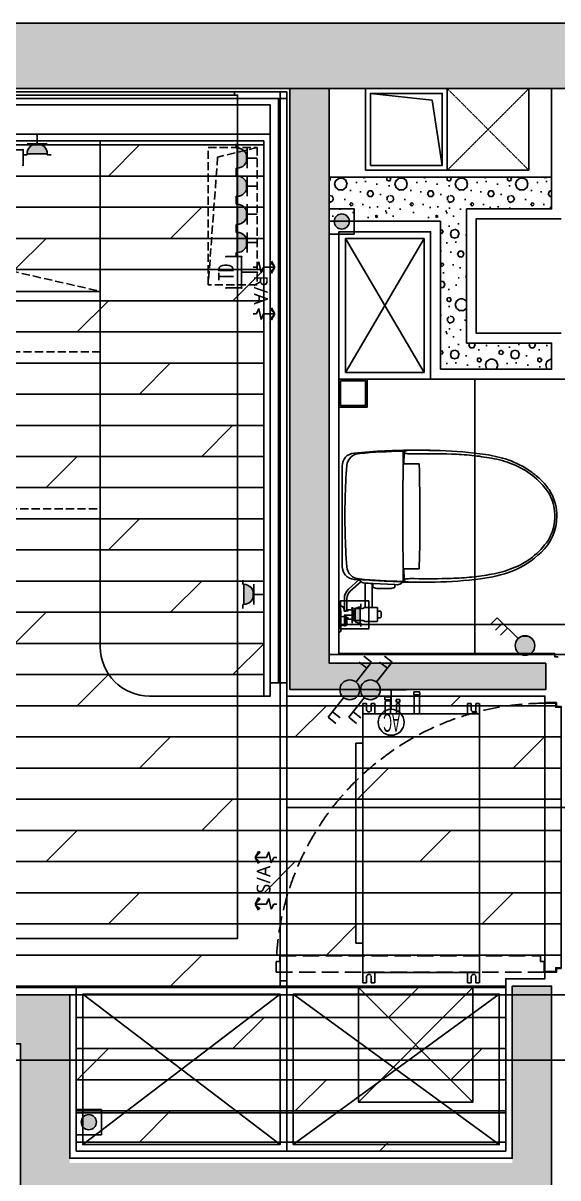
# Model space of a CAD drawing. Header units: millimetres. Extents: x -108767 to 78913, y -380878 to 1470.
# Drawn here: x 33934 to 35570, y -220709 to -217179 of the extents above; entities that cross this region are included whole.
import ezdxf
from ezdxf.enums import TextEntityAlignment as Align

# ---------------------------------------------------------------- set-up
doc = ezdxf.new("R2010")
doc.units = ezdxf.units.MM
doc.header["$LTSCALE"] = 10
for name, pattern in [('__DASH', [0.35, 0.25, -0.1]), ('DASH', [0.35, 0.25, -0.1]), ('DY-300$1$DASH', [0.35, 0.25, -0.1])]:
    doc.linetypes.add(name, pattern=pattern)
for name, color, linetype in [('012到顶家具', 55, 'Continuous'), ('DY-300$0$N-厨房烟道', 6, 'Continuous'), ('DY-300$0$S-厨卫立管', 6, 'Continuous'), ('NW-01-wall(原有墙体)', 255, 'Continuous'), ('NW-01-尺寸标注', 252, 'Continuous'), ('NW-01wall(新墙体)', 140, 'Continuous'), ('NW-01梁', 4, 'Continuous'), ('NW-02-fix(到顶家具)', 54, 'Continuous'), ('NW-02-free(活动家具)', 241, 'Continuous'), ('NW-02-light(平面灯具)', 12, 'Continuous'), ('NW-02-厨卫具', 44, 'Continuous'), ('NW-02不到底不到顶家具', 54, 'Continuous'), ('NW-03-地面铺装', 8, 'Continuous'), ('NW-04-天花造型粗线', 163, 'Continuous'), ('NW-04-天花造型细线', 32, 'Continuous'), ('NW-door(门扇)', 12, 'Continuous'), ('NW-完成面（用于平面）', 43, 'Continuous'), ('NW-开关插座', 117, 'Continuous'), ('NW-开关面板', 147, 'Continuous'), ('NW-强弱电插座', 223, 'Continuous'), ('NW-强电插座', 223, 'Continuous'), ('NW-暖通设备', 161, 'Continuous'), ('NW-暖通风口', 33, 'Continuous'), ('PM-26地漏', 4, 'Continuous'), ('平面图', 7, 'Continuous')]:
    doc.layers.add(name, color=color, linetype=linetype)
doc.styles.add('_TCH_LABEL', font='COMPLEX', dxfattribs={"bigfont": 'GBCBIG'})
doc.styles.add('GA-text-B', font='architxt.shx', dxfattribs={"width": 0.65, "bigfont": 'hztxt.shx'})
doc.styles.get("Standard").update_dxf_attribs({"font": ''})
doc.styles.add('STYLUS', font='stylu.ttf')
doc.styles.add('宋体', font='', dxfattribs={"width": 0.8})
doc.styles.add('黑体', font='', dxfattribs={"width": 0.8, "height": 3})
doc.styles.get('Standard').set_extended_font_data('SimSun')
doc.styles.get('宋体').set_extended_font_data('SimSun')
doc.styles.get('黑体').set_extended_font_data('Microsoft YaHei')
doc.linetypes.add('铝质LED灯条', pattern='A,12.7,-5.08,["AL.LED",宋体,S=2.54,R=0,X=-2.54,Y=-1.27],-10', length=27.78)
pattern_1 = [(0, (54.42, -56.26), (92.2296, 184.45919), [0, -184.45919]), (0, (-53.5, -81.16), (92.2296, 184.45919), [0, -184.45919]), (0, (6.46, -83), (92.2296, 184.45919), [0, -184.45919]), (0, (71.94, -28.6), (92.2296, 184.45919), [0, -184.45919]), (0, (-4.61, -92.23), (92.2296, 184.45919), [0, -184.45919]), (0, (90.39, 87.62), (92.2296, 184.45919), [0, -184.45919]), (0, (34.12, 72.86), (92.2296, 184.45919), [0, -184.45919]), (0, (63.64, 49.8), (92.2296, 184.45919), [0, -184.45919]), (0, (-86.7, 46.11), (92.2296, 184.45919), [0, -184.45919]), (0, (3.69, 37.81), (92.2296, 184.45919), [0, -184.45919]), (0, (-31.36, -9.22), (92.2296, 184.45919), [0, -184.45919]), (0, (-29.51, -78.4), (92.2296, 184.45919), [0, -184.45919]), (0, (39.66, -85.77), (92.2296, 184.45919), [0, -184.45919]), (0, (90.39, -4.61), (92.2296, 184.45919), [0, -184.45919]), (0, (-82.08, -33.2), (92.2296, 184.45919), [0, -184.45919]), (0, (-66.4, -1.84), (92.2296, 184.45919), [0, -184.45919]), (0, (5.53, -14.76), (92.2296, 184.45919), [0, -184.45919]), (0, (-20.29, -41.5), (92.2296, 184.45919), [0, -184.45919]), (0, (-35.05, 19.37), (92.2296, 184.45919), [0, -184.45919]), (0, (-11.99, 88.54), (92.2296, 184.45919), [0, -184.45919]), (0, (-74.7, -71.94), (92.2296, 184.45919), [0, -184.45919]), (0, (26.75, 50.73), (92.2296, 184.45919), [0, -184.45919]), (0, (-59.03, 53.5), (92.2296, 184.45919), [0, -184.45919]), (0, (-73.78, 77.47), (92.2296, 184.45919), [0, -184.45919]), (130.601294, (79.054, 29.865), (-461.14796828, 553.37757044), [8.09824, -3393.16109]), (18.434949, (65.878, 33.378), (461.1479726, 184.4591883), [8.33302, -1158.28932]), (90, (65.88, 25.47), (92.229595, 184.45919), [7.9054, -361.01297]), (161.565051, (73.784, 22.838), (-461.1479766, 184.459176), [8.33302, -1158.28932]), (53.130102, (73.784, 22.838), (92.2295947, 184.459189), [8.78377, -913.51216]), (135, (80.81, -71.15), (-92.229606, 184.459177), [7.45328, -514.2761]), (45, (70.27, -71.15), (92.229594, 184.459189), [7.45328, -514.2761]), (135, (75.54, -76.42), (-92.229606, 184.459177), [7.45328, -514.2761]), (45, (75.54, -76.42), (92.229594, 184.459189), [7.45328, -514.2761]), (116.56505, (-7.9, 52.7), (-1e-05, 368.91837), [9.82055, -196.41107]), (180, (-12.3, 61.49), (-92.2296, 184.45919), [10.54053, -173.91866]), (63.43495, (-27.23, 52.7), (1e-07, 368.91838), [9.82055, -196.41107]), (116.56505, (-22.84, 43.92), (-1e-05, 368.91837), [9.82055, -196.41107]), (0, (-22.84, 43.92), (92.2296, 184.45919), [10.54053, -173.91866]), (63.43495, (-12.3, 43.92), (1e-07, 368.91838), [9.82055, -196.41107]), (107.102728, (61.4864, -9.662), (-276.6887736, 922.29594868), [11.94722, -5005.8852]), (143.972626, (57.973, 1.757), (-1752.362276, 1291.21432354), [11.94722, -2496.96889]), (180, (48.31, 8.78), (-92.2296, 184.45919), [11.4189, -173.04028]), (36.027373, (27.23, 1.757), (1752.3622853, 1291.2143111), [11.94722, -2496.96889]), (71.565051, (23.716, -8.784), (276.6887854, 922.2959447), [11.11069, -1155.51165]), (107.102728, (27.23, -20.203), (-276.6887736, 922.29594868), [11.94722, -5005.8852]), (143.972626, (36.892, -27.23), (-1752.362276, 1291.21432354), [11.94722, -2496.96889]), (0, (36.9, -27.23), (92.2296, 184.45919), [11.4189, -173.04028]), (36.027373, (48.311, -27.23), (1752.3622853, 1291.2143111), [11.94722, -2496.96889]), (71.565051, (57.973, -20.203), (276.6887854, 922.2959447), [11.11069, -1155.51165]), (150.255118, (63.243, 76.419), (-276.6887842, 184.4591867), [7.0817, -1480.07582]), (90, (57.09, 72.905), (92.229595, 184.45919), [7.02702, -361.89135]), (29.744881, (57.095, 72.905), (276.6887837, 184.4591882), [7.0817, -1480.07582]), (116.56505, (20.2, -54.46), (-1e-05, 368.91837), [9.82055, -196.41107]), (168.690067, (15.81, -45.676), (-830.0663521, 184.4591846), [8.95772, -1872.16411]), (41.185925, (0, -50.0675), (2305.73985582, 2029.05106764), [9.33728, -3912.31871]), (90, (0, -58.85), (92.229595, 184.45919), [8.78377, -360.1346]), (138.814074, (7.027, -65), (-2305.7398288, 2029.0510983), [9.33728, -3912.31871]), (16.699244, (7.027, -65), (3043.57661373, 922.29594078), [9.17053, -3842.45037]), (60.945396, (15.811, -62.365), (92.22959487, 184.45918847), [9.04345, -3789.20364]), (109.983106, (-57.0945, 22.838), (-461.14797504, 1291.2143218), [10.28114, -4307.79774]), (155.556045, (-60.608, 32.5), (-1198.98473437, 553.3775561), [10.61347, -4447.04414]), (24.4439547, (-79.932, 32.5), (1198.9847304, 553.37756493), [10.61347, -4447.04414]), (70.0168934, (-83.446, 22.838), (461.1479747, 1291.21432201), [10.28114, -4307.79774]), (109.983106, (-79.932, 13.176), (-461.14797504, 1291.2143218), [10.28114, -4307.79774]), (160.016893, (-70.27, 9.662), (-461.1479749, 184.4591814), [10.28114, -2148.75827]), (19.9831065, (-70.27, 9.662), (461.1479721, 184.4591895), [10.28114, -2148.75827]), (70.0168934, (-60.608, 13.176), (461.1479747, 1291.21432201), [10.28114, -4307.79774]), (122.005383, (11.419, 6.149), (-92.2296072, 184.4591801), [8.2866, -1731.89791]), (18.434949, (-0.878, 10.54), (461.1479726, 184.4591883), [8.33302, -1158.28932]), (90, (-0.88, 2.635), (92.229595, 184.45919), [7.9054, -361.01297]), (161.565051, (7.027, 0), (-461.1479766, 184.459176), [8.33302, -1158.28932]), (54.462322, (7.027, 0), (645.6071612, 922.2959445), [7.55608, -3165.99978]), (116.56505, (-42.16, -38.65), (-1e-05, 368.91837), [9.82055, -196.41107]), (180, (-46.55, -29.86), (-92.2296, 184.45919), [9.66215, -174.79703]), (59.036243, (-61.486, -38.649), (92.2295948, 184.4591881), [10.24355, -2140.9016]), (120.963756, (-56.216, -47.432), (-92.2296071, 184.4591806), [10.24355, -2140.9016]), (0, (-56.22, -47.43), (92.2296, 184.45919), [9.66215, -174.79703]), (63.43495, (-46.55, -47.43), (1e-07, 368.91838), [9.82055, -196.41107])]

# ---------------------------------------------------------------- blocks, each defined once
blk = doc.blocks.new('DY-300$0$liguan')
at = {"layer": 'DY-300$0$S-厨卫立管', "linetype": 'DY-300$1$DASH', "ltscale": 0.5}
for p, q in [((2328904.3, -44601.1), (2328654.3, -44851.1)), ((2328654.3, -44601.1), (2328904.3, -44851.1))]:
    blk.add_line(p, q, dxfattribs=at)
blk.add_lwpolyline([(2328654.3, -44851.1), (2328904.3, -44851.1), (2328904.3, -44601.1), (2328654.3, -44601.1)], close=True, dxfattribs=at)
blk = doc.blocks.new('DY-300$0$weifeng')
at = {"layer": 'DY-300$0$N-厨房烟道'}
for points in [[(2326436.4, -26179.3), (2326186.4, -26179.3), (2326186.4, -26429.3), (2326436.4, -26429.3)], [(2326421.4, -26194.3), (2326201.4, -26194.3), (2326201.4, -26414.3), (2326421.4, -26414.3)]]:
    blk.add_lwpolyline(points, close=True, dxfattribs=at)
blk.add_lwpolyline([(2326421.4, -26414.3), (2326232.3, -26393.5), (2326201.4, -26194.3)], dxfattribs=at)
blk = doc.blocks.new('2.7_D-001')
at = {"layer": 'NW-02-厨卫具', "color": 8}
for points in [[(-35.5, 0, 0.414214), (-35, -0.5), (-29, -0.5, 0.414214), (-28.5, 0)], [(-28.72, -1.6, 0.07715), (-27.98, -1.37, 0.286127), (-27.25, -0.2), (-27.25, 0)], [(-33.25, -0.5), (-33.35, -1.62), (-33.35, -1.87), (-33.3, -2.16, 0.3601), (-33, -2.4), (-31, -2.4, 0.3601), (-30.7, -2.16), (-30.65, -1.87), (-30.65, -1.62), (-30.75, -0.5)], [(-31.06, -2.4), (-31.05, -2.7), (-31.3, -2.7), (-31.43, -2.77), (-31.43, -3.75, -0.414214), (-31.62, -3.95), (-31.75, -3.95, 0.414214), (-31.85, -4.05), (-31.85, -7.26, -0.20721), (-32.01, -7.62, 0.20721), (-32.15, -7.95), (-32.15, -11.5), (-32.15, -11.65, 0.414214), (-32.05, -11.75), (-27.95, -11.75, 0.414214), (-27.85, -11.65), (-27.85, -11.5), (-27.85, -10.34), (-27.85, -7.95, 0.15273), (-27.93, -7.7, 0.052809), (-27.99, -7.62, -0.20721), (-28.15, -7.26), (-28.15, -4.05, 0.414214), (-28.25, -3.95), (-28.37, -3.95, -0.414214), (-28.57, -3.75), (-28.57, -2.77), (-28.7, -2.7), (-28.95, -2.7), (-28.93, -2.2), (-28.97, -2), (-28.97, -1.6), (-28.72, -1.6), (-28.74, -1.6)], [(-19.46, -6.06), (-22.32, -2.88, 0.212455), (-25.15, -1.62), (-28.97, -1.62)], [(-19.94, -6.72), (-22.92, -3.42, 0.212455), (-25.15, -2.42), (-28.94, -2.42)], [(-19.54, -9.29, 0.008174), (-19.36, -6.5)], [(-19.36, -6.5, 0.104725), (-19.45, -5.99)], [(-28.87, -11.75, 0.414214), (-28.97, -11.85), (-28.97, -12.72), (-29.2, -12.85), (-30.8, -12.85), (-31.02, -12.72), (-31.02, -11.85, 0.414214), (-31.12, -11.75)], [(-16.05, -20.43), (-16.05, -19.84, 0.409111), (-16.25, -19.64), (-19.67, -19.58, -0.41502), (-19.92, -19.32)], [(-19.07, -22.99, 0.017155), (-19.09, -21.26, 0.04985), (-19.22, -20.23, 0.096365), (-19.31, -20.01, 0.260874), (-19.4, -19.96)], [(15.97, -19.64, 0.009953), (-15.97, -19.64)], [(19.68, -19.58), (16.25, -19.64, 0.409111), (16.05, -19.84), (16.05, -21.25)], [(16.05, -19.84), (19.4, -19.96, 0.260874), (19.31, -20.01, 0.096365), (19.22, -20.23, 0.04985), (19.09, -21.26, 0.017155), (19.07, -22.99)], [(-19.07, -22.99, 0.014496), (-19, -34.35)], [(-16.05, -21.26), (-16.05, -24.39, 0.422751), (-15.89, -24.55)], [(0, -24.7, 0.00463), (15.89, -24.55)], [(15.89, -24.55, 0.423836), (16.05, -24.39)], [(19, -34.35, 0.014496), (19.07, -22.99)], [(-19, -34.35, 0.016259), (-18.59, -40.64, 0.019991), (-17.71, -46.67)], [(17.71, -46.67, 0.019991), (18.59, -40.64, 0.016259), (19, -34.35)], [(-17.71, -46.67, 0.057324), (-15.91, -53.02)], [(-15.91, -53.02, 0.153815), (-7.37, -63.94, 0.108059), (-1.61, -65.9, 0.028185), (0, -65.99, 0.028185), (1.61, -65.9, 0.108059), (7.37, -63.94, 0.153815), (15.91, -53.02, 0.057324), (17.71, -46.67)]]:
    blk.add_lwpolyline(points, format="xyb", dxfattribs=at)
for points in [[(-33.87, -0.5), (-30.13, -0.5)], [(-30.65, -1.62), (-33.35, -1.62)], [(-33.35, -1.87), (-30.65, -1.87)], [(-27.85, -7.95), (-20.4, -7.95)], [(-27.85, -10.08), (-20.57, -10.08)], [(-16.05, -19.84), (-19.4, -19.96)], [(-16.05, -21.25), (-16.05, -20.44)], [(-15.89, -24.55), (-8.7, -24.66)], [(-3.7, -24.69), (-8.7, -24.66)], [(-3.7, -24.69), (0, -24.7)], [(16.05, -21.26), (16.05, -24.41)]]:
    blk.add_lwpolyline(points, dxfattribs=at)
blk.add_lwpolyline([(-30.59, -2.07, -0.3601), (-30.98, -2.4), (-33.02, -2.4, -0.3601), (-33.41, -2.07), (-33.45, -1.87), (-33.45, -1.62), (-33.25, -0.5), (-30.75, -0.5), (-30.55, -1.62), (-30.55, -1.87)], format="xyb", close=True, dxfattribs=at)
at = {"layer": 'NW-02-厨卫具'}
for points in [[(19.32, -4.58, 0.386981), (15.34, -0.95), (-15.34, -0.95, 0.386981), (-19.32, -4.58), (-19.45, -5.99, -0.131373), (-19.6, -6.39, 0.148778), (-20.33, -7.41, 0.021037), (-20.58, -10.37)], [(-15.5, -2.36, 0.367571), (-19.18, -6.11, 0.015428), (-19.92, -19.32)], [(-5.17, -1.86, 0.012576), (-15.5, -2.36)], [(5.37, -1.86, 0.012303), (-5.17, -1.86)], [(15.52, -2.37, 0.01238), (5.37, -1.86)], [(19.19, -6.31, 0.375041), (15.52, -2.37)], [(20, -20.33, 0.014953), (19.94, -19.38, 0.094612), (19.92, -19.32, 0.015253), (19.19, -6.31)], [(20.2, -23.37, 0.023657), (19.32, -4.58)], [(-20.58, -10.38), (-21.63, -10.38, 0.317837), (-21.82, -10.51, 0.085164), (-22.05, -11.88), (-22.05, -15.57, 0.085164), (-21.82, -16.94, 0.317837), (-21.63, -17.08), (-20.89, -17.08)], [(-19.54, -9.29, 0.009261), (-19.92, -16.58)], [(-20.17, -19.69, 0.116376), (-20.29, -19.29, -0.097632), (-20.81, -18.55, -0.103486), (-20.93, -17.86), (-20.91, -17.07)], [(-20.06, -19.53, 0.010881), (-19.92, -16.58)], [(-20.06, -19.53), (-20.17, -19.69, 0.004597), (-20.2, -23.37, 0.007479), (-20.11, -29.35)], [(-19.4, -19.96), (-19.4, -19.96, 0.232614), (-19.95, -20.25, 0.140453), (-20.06, -20.59, 0.019844), (-20.09, -21.1)], [(-19.92, -19.32, 0.065749), (-19.94, -19.35, 0.017826), (-20, -20.33)], [(20.16, -26.25, 0.006459), (20.15, -23.89), (20.08, -20.84, 0.020455), (20.06, -20.53, 0.125897), (19.94, -20.24, 0.14076), (19.66, -20.02, 0.080621), (19.4, -19.96)], [(19.68, -19.58, 0.414788), (19.92, -19.32)], [(-20.16, -24.1, 0.01417), (-20.16, -23.89)], [(-20.16, -24.1, 0.005942), (-20.16, -26.25)], [(20.11, -29.31, 0.00875), (20.2, -23.37)], [(-20.16, -26.25, 0.006047), (-20.1, -29.4, 0.028876), (-19.1, -43.29)], [(20.05, -30.93, 0.005999), (20.16, -26.25)], [(18.86, -44.81, 0.031792), (20.05, -30.93)], [(-19.1, -43.29, 0.064099), (-16.77, -52.99)], [(-16.77, -52.99, 0.095162), (-11.05, -61.78, 0.210028), (0, -66.63, 0.124897), (7.15, -64.81, 0.076161), (10.84, -62, 0.041108), (13.77, -58.49, 0.068838), (17.25, -51.72, 0.04347), (18.86, -44.81)]]:
    blk.add_lwpolyline(points, format="xyb", dxfattribs=at)
for points in [[(-20.58, -10.38), (-20.89, -17.08)], [(-20.09, -21.1), (-20.16, -23.89)], [(-20.1, -29.4), (-20.11, -29.35)], [(20.11, -29.31), (20.1, -29.38)], [(18.86, -44.81), (18.86, -44.84)]]:
    blk.add_lwpolyline(points, dxfattribs=at)
blk = doc.blocks.new('*U294')
at = {"layer": '012到顶家具'}
blk.add_lwpolyline([(0, -28), (45, -28), (45, 0), (0, 0)], close=True, dxfattribs=at)
at = {"layer": '012到顶家具', "color": 8}
blk.add_lwpolyline([(2, -26), (43, -26), (43, -2), (2, -2)], close=True, dxfattribs=at)
for points in [[(43, -2), (2, -26)], [(2, -2), (43, -26)]]:
    blk.add_lwpolyline(points, dxfattribs=at)
blk = doc.blocks.new('*U296')
at = {"layer": '012到顶家具'}
blk.add_lwpolyline([(0, -50), (67, -50), (67, 0), (0, 0)], close=True, dxfattribs=at)
at = {"layer": '012到顶家具', "color": 8}
blk.add_lwpolyline([(2, -48), (65, -48), (65, -2), (2, -2)], close=True, dxfattribs=at)
for points in [[(65, -2), (2, -48)], [(2, -2), (65, -48)]]:
    blk.add_lwpolyline(points, dxfattribs=at)
blk = doc.blocks.new('*U297')
at = {"layer": '012到顶家具'}
blk.add_lwpolyline([(0, -50), (64.36, -50), (64.36, 0), (0, 0)], close=True, dxfattribs=at)
at = {"layer": '012到顶家具', "color": 8}
blk.add_lwpolyline([(2, -48), (62.36, -48), (62.36, -2), (2, -2)], close=True, dxfattribs=at)
for points in [[(62.36, -2), (2, -48)], [(2, -2), (62.36, -48)]]:
    blk.add_lwpolyline(points, dxfattribs=at)
blk = doc.blocks.new('梁')
at = {"layer": 'NW-01梁', "linetype": 'DASH'}
blk.add_lwpolyline([(32190.2, -228467.2), (32190.2, -228667.2), (42620.2, -228667.2), (42620.2, -228467.2)], close=True, dxfattribs=at)
blk = doc.blocks.new('2.3_C-004')
at = {"layer": 'NW-02-free(活动家具)', "linetype": 'ByBlock'}
for points in [[(-20, 56), (28, 56), (28, 0), (-20, 0)], [(-20, 52.5), (28, 52.5), (28, 46.5), (-20, 46.5)]]:
    blk.add_lwpolyline(points, close=True, dxfattribs=at)
blk = doc.blocks.new('fdsaghfjkd')
at = {"layer": 'NW-暖通风口', "color": 250, "linetype": '__DASH', "ltscale": 0.5}
for p, q in [((-474.8, -12.6), (-474.8, 0)), ((-474.8, 0), (-439.2, 0)), ((-439.2, -396.2), (-439.2, 0)), ((-439.2, 0), (439.2, 0)), ((-340.1, 0), (-340.1, 23.8)), ((-340.1, 23.8), (340.1, 23.8)), ((340.1, 23.8), (340.1, 0)), ((439.2, 0), (439.2, -396.2)), ((439.2, -396.2), (439.2, 0)), ((474.8, 0), (439.2, 0)), ((474.8, -12.6), (474.8, 0)), ((-474.8, -12.6), (-453.4, -12.6)), ((-453.4, -28), (-474.8, -28)), ((-474.8, -28), (-474.8, -40.6)), ((474.8, -12.6), (453.4, -12.6)), ((453.4, -28), (474.8, -28)), ((474.8, -28), (474.8, -40.6)), ((-474.8, -40.6), (-439.2, -40.6)), ((474.8, -40.6), (439.2, -40.6)), ((439.2, -75.5), (483.4, -75.5)), ((483.4, -75.5), (483.4, -84.4)), ((487.3, -94.7), (487.3, -74.1)), ((487.3, -74.1), (496.6, -74.1)), ((496.6, -74.1), (497.1, -74.6)), ((497.1, -74.6), (497.1, -94.1)), ((439.2, -93.3), (483.4, -93.3)), ((439.2, -114.3), (474.5, -114.3)), ((474.5, -114.3), (474.5, -119.2)), ((474.5, -117.3), (478.4, -117.3)), ((478.4, -125.5), (478.4, -112.8)), ((478.4, -112.8), (487.7, -112.8)), ((483.4, -78.5), (487.3, -78.5)), ((483.4, -93.3), (483.4, -84.4)), ((483.4, -90.2), (487.3, -90.2)), ((487.3, -94.7), (496.6, -94.7)), ((487.7, -112.8), (488.2, -113.4)), ((488.2, -113.4), (488.2, -125)), ((496.6, -94.7), (497.1, -94.1)), ((439.2, -124.1), (474.5, -124.1)), ((474.5, -124.1), (474.5, -119.2)), ((474.5, -121.1), (478.4, -121.1)), ((478.4, -125.5), (487.7, -125.5)), ((487.7, -125.5), (488.2, -125)), ((439.2, -174), (500.1, -174)), ((439.2, -191.8), (500.1, -191.8)), ((500.1, -174), (500.1, -182.9)), ((500.1, -177), (504, -177)), ((500.1, -191.8), (500.1, -182.9)), ((500.1, -188.7), (504, -188.7)), ((504, -193.2), (504, -172.6)), ((504, -172.6), (513.3, -172.6)), ((504, -193.2), (513.3, -193.2)), ((513.3, -172.6), (513.8, -173.1)), ((513.3, -193.2), (513.8, -192.6)), ((513.8, -173.1), (513.8, -192.6)), ((-474.8, -368.2), (-474.8, -355.6)), ((-474.8, -355.6), (-439.2, -355.6)), ((-453.4, -368.2), (-474.8, -368.2)), ((-474.8, -383.7), (-474.8, -396.2)), ((-474.8, -383.7), (-453.4, -383.7)), ((474.8, -355.6), (439.2, -355.6)), ((453.4, -368.2), (474.8, -368.2)), ((474.8, -383.7), (453.4, -383.7)), ((474.8, -368.2), (474.8, -355.6)), ((474.8, -383.7), (474.8, -396.2)), ((-474.8, -396.2), (-439.2, -396.2)), ((439.2, -396.2), (-439.2, -396.2)), ((474.8, -396.2), (439.2, -396.2))]:
    blk.add_line(p, q, dxfattribs=at)
for centre, start, end in [((-453.4, -20.3), 270, 90), ((453.4, -20.3), 90, 270), ((-453.4, -375.9), 270, 90), ((453.4, -375.9), 90, 270)]:
    blk.add_arc(centre, 7.74, start, end, dxfattribs=at)
blk = doc.blocks.new('_LINKPT1')
blk.add_line((0, 0), (0, 0))
blk = doc.blocks.new('单相二三极安全插座')
at = {"linetype": 'Continuous'}
for p, q in [((-33.3, 49.9), (-23.8, 49.9)), ((-23.8, 49.9), (-23.8, 47.5)), ((-23.8, 47.5), (23.8, 47.5)), ((23.8, 49.9), (23.8, 47.5)), ((23.8, 49.9), (33.3, 49.9)), ((23.8, 23.8), (-23.8, 23.8)), ((0, 23.8), (0, 0))]:
    blk.add_line(p, q, dxfattribs=at)
blk.add_arc((0, 47.5), 23.8, 180, 0, dxfattribs=at)
for points in [[(20.6, 35.7), (-20.6, 35.7), (23.8, 47.5), (-23.8, 47.5)], [(11.9, 27), (-11.9, 27), (20.6, 35.7), (-20.6, 35.7)], [(0, 23.8), (0, 23.8), (11.9, 27), (-11.9, 27)]]:
    blk.add_solid(points, dxfattribs=at)
at = {"linetype": 'Continuous', "xscale": 0.0950808586651788, "yscale": 0.0950808586651788, "zscale": 0.0950808586651788}
blk.add_blockref('_LINKPT1', (0, 0), dxfattribs=at)
blk = doc.blocks.new('*U260')
at = {"layer": 'NW-强电插座', "xscale": 1.2943, "yscale": 1.2943, "zscale": 1.2943}
blk.add_blockref('单相二三极安全插座', (225.9, 1978.7), dxfattribs=at)
blk = doc.blocks.new('墙面安装电视插座')
for p, q in [((-50.1, 50), (-50.1, 100.1)), ((50.1, 100.1), (50.1, 50)), ((50.1, 50), (-50.1, 50)), ((0, 50.1), (0, 0))]:
    blk.add_line(p, q)
for p in [(-50.1, 100.1), (50.1, 100.1), (-50.1, 50), (50.1, 50), (0, 0)]:
    blk.add_point(p)
at = {"color": 8, "style": '宋体', "width": 0.8, "flags": 8}
blk.add_attdef('TV', text='', height=50, dxfattribs=at).set_placement((0, 100.1), align=Align.MIDDLE_CENTER)
at = {"style": '_TCH_LABEL', "flags": 9}
blk.add_attdef('A', (0, 0), '', height=0.002, dxfattribs=at)
blk = doc.blocks.new('*U61')
h = blk.add_hatch(color=256)
h.dxf.hatch_style = 1
edge = h.paths.add_edge_path()
edge.add_arc((0, 40), 30, 0, 360)
blk.add_lwpolyline([(-50, -10), (50, -10), (50, 90), (-50, 90)], close=True)
blk.add_circle((0, 40), 30)
blk = doc.blocks.new('*U264')
at = {"layer": 'NW-强电插座', "xscale": 0.7704166666280803, "yscale": 0.7704166666280803, "zscale": 0.7704166666280803}
blk.add_blockref('*U61', (225.9, 1986.4), dxfattribs=at)
blk = doc.blocks.new('*U125')
at = {"layer": 'NW-强电插座', "elevation": 0}
blk.add_lwpolyline([(182.9, 2064.7), (268.9, 2064.7), (268.9, 1978.7), (182.9, 1978.7), (182.9, 2064.7)], dxfattribs=at)
at = {"layer": 'NW-强电插座', "xscale": 1.03544, "yscale": 1.03544, "zscale": 1.03544}
blk.add_blockref('单相二三极安全插座', (226.8, 1989.1), dxfattribs=at)
blk = doc.blocks.new('箭头')
at = {"layer": 'NW-暖通风口'}
for points in [[(46156.9, -210040.1), (46172.1, -210025), (46167.5, -210021.6)], [(46156.9, -210040.1), (46172.1, -210055.3), (46167.5, -210058.7)]]:
    blk.add_hatch(color=256, dxfattribs=at).paths.add_polyline_path(points)
for p, q in [((46167.5, -210021.6, 0), (46156.9, -210040.1, 0)), ((46156.9, -210040.1, 0), (46172.1, -210025, 0)), ((46172.1, -210025, 0), (46167.5, -210021.6, 0)), ((46198.9, -210022.9, 0), (46191.6, -210040.1, 0)), ((46206.2, -210056.2, 0), (46198.9, -210022.9, 0)), ((46191.6, -210040.1, 0), (46156.9, -210040.1, 0)), ((46156.9, -210040.1, 0), (46172.1, -210055.3, 0)), ((46167.5, -210058.7, 0), (46156.9, -210040.1, 0)), ((46213.5, -210040.1, 0), (46206.2, -210056.2, 0)), ((46223.4, -210040.1, 0), (46213.5, -210040.1, 0))]:
    blk.add_line(p, q, dxfattribs=at)
blk = doc.blocks.new('eqweqweqweqweqweq')
at = {"layer": 'NW-开关面板'}
h = blk.add_hatch(color=256, dxfattribs=at)
edge = h.paths.add_edge_path()
edge.add_arc((0, 0), 1.01, 0, 360)
for p, q in [((-3.24, 1.81), (-2.52, 2.52)), ((-0.72, 0.72), (-2.52, 2.52)), ((-2.69, 1.26), (-1.98, 1.98)), ((0.72, -0.72), (2.52, -2.52)), ((2.01, -2.01), (2.72, -1.29)), ((2.52, -2.52), (3.24, -1.81))]:
    blk.add_line(p, q, dxfattribs=at)
blk.add_circle((0, 0), 1.01, dxfattribs=at)
blk = doc.blocks.new('*U270')
at = {"layer": 'NW-开关插座', "xscale": 30.1, "yscale": 30.1, "zscale": 30.1}
blk.add_blockref('eqweqweqweqweqweq', (225.9, 2013.9), dxfattribs=at)
blk = doc.blocks.new('*U115')
for p, q in [((-1.289, 1), (-1.289, -1)), ((0, 0), (-1.289, 0))]:
    blk.add_line(p, q)
blk.add_circle((0.855, 0), 0.855)
at = {"style": 'GA-text-B', "width": 0.65}
blk.add_attdef('1', (2.226, 0.489), '', height=1.5, dxfattribs=at)
at = {"style": 'STYLUS'}
blk.add_attdef('S', (0.349, -0.575), '', height=1.2, dxfattribs=at)
blk = doc.blocks.new('*U263')
at = {"layer": 'NW-开关面板', "extrusion": (-0.017452, 3.20596e-18, -0.999848)}
ref = blk.add_blockref('*U115', (-2038.6, -225.8, -3.9), dxfattribs=dict(at, xscale=46.44000144785679, yscale=46.44000144785679, zscale=-46.44000144785698, rotation=180))
ref.add_attrib('S', 'AC', dxfattribs={"layer": '0', "extrusion": (0.017452, -3.20596e-18, 0.999848), "height": 55.73, "rotation": 270, "style": 'STYLUS', "width": 0.5}).set_placement((2051.5, -224.5, 3.9), align=Align.CENTER)
blk = doc.blocks.new('ergwet')
for p, q in [((5135.37, -385.51), (5136.08, -384.8)), ((5137.49, -387.63), (5135.37, -385.51)), ((5135.91, -386.06), (5136.63, -385.34)), ((5136.43, -386.57), (5137.14, -385.86))]:
    blk.add_line(p, q)
blk.add_circle((5138.19, -388.34), 1)
for points in [[(5137.33, -388.84), (5137.33, -387.84), (5137.69, -389.21), (5137.69, -387.47)], [(5137.69, -389.21), (5137.69, -387.47), (5138.19, -389.34), (5138.19, -387.34)], [(5138.69, -389.21), (5138.69, -387.47), (5138.19, -389.34), (5138.19, -387.34)], [(5139.06, -388.84), (5139.06, -387.84), (5138.69, -389.21), (5138.69, -387.47)], [(5137.19, -388.34), (5137.19, -388.34), (5137.33, -388.84), (5137.33, -387.84)], [(5139.19, -388.34), (5139.19, -388.34), (5139.06, -388.84), (5139.06, -387.84)]]:
    blk.add_solid(points)
at = {"xscale": 4.805045045043872, "yscale": 4.805045045043872, "zscale": 4.805045045043872, "rotation": 90}
for p in [(5138.19, -387.34), (5137.19, -388.34), (5139.19, -388.34)]:
    blk.add_blockref('_LINKPT1', p, dxfattribs=at)
at = {"width": 0.8, "flags": 9}
blk.add_attdef('A', (5139.19, -388.34), '', height=0.0000961, rotation=90, dxfattribs=at)
blk = doc.blocks.new('*U261')
at = {"layer": 'NW-开关插座', "xscale": 30.1, "yscale": 30.1, "zscale": 30.1}
blk.add_blockref('ergwet', (-154433.7, 13702.9), dxfattribs=at)

msp = doc.modelspace()

# ---------------------------------------------------------------- hatches: boundary and pattern name
at = {"layer": 'NW-01-wall(原有墙体)'}
h = msp.add_hatch(color=250, dxfattribs=at)
h.dxf.hatch_style = 1
h.paths.add_polyline_path([(32700.2, -217378.6), (35630.2, -217378.6), (35630.2, -217178.6), (32700.2, -217178.6)])
at = {"layer": 'NW-03-地面铺装'}
h = msp.add_hatch(dxfattribs=at)
h.set_pattern_fill('DOLMIT', color=250, scale=15)
h.paths.add_polyline_path([(35580.2, -220068), (35580.2, -219267.6), (35565.2, -219267.6), (35565.2, -219255.6), (35530.2, -219255.6), (35530.2, -219235.6), (34740.2, -219235.6), (34740.2, -219195.6), (34690.2, -219195.6), (34690.2, -219235.6), (34670.2, -219235.6), (34670.2, -217516.6), (31320.2, -217516.6), (31320.2, -220126.6), (34096.6, -220126.6), (34096.6, -220626.6), (35410.2, -220626.6), (35410.2, -220100), (35530.2, -220100), (35530.2, -220080), (35565.2, -220080), (35565.2, -220068), (35580.2, -220068)])
at = {"layer": '平面图'}
h = msp.add_hatch(dxfattribs=at)
h.set_pattern_fill('14砌块砖隔墙', color=250, scale=184.459189, style=0, pattern_type=2)
h.set_pattern_definition(pattern_1)
h.paths.add_polyline_path([(35531.5, -219135.6), (34871.5, -219135.6), (34870.2, -217378.6), (34750.2, -217378.6), (34751.5, -219215.6), (35531.5, -219215.6)])
h = msp.add_hatch(dxfattribs=at)
h.set_pattern_fill('14砌块砖隔墙', color=250, scale=184.459189, style=0, pattern_type=2)
h.set_pattern_definition(pattern_1)
h.paths.add_polyline_path([(35550.2, -218156.6), (35290.2, -218156.6), (35290.2, -217746.6), (35550.2, -217746.6), (35550.2, -217649.6), (34870.2, -217649.6), (34870.2, -217784.1), (35210.2, -217784.1), (35210.2, -218236.6), (35550.2, -218236.6)])
h = msp.add_hatch(dxfattribs=at)
h.set_pattern_fill('14砌块砖隔墙', color=250, scale=184.459189, style=0, pattern_type=2)
h.set_pattern_definition([(0, (54.42, -58.25), (92.2296, 184.45919), [0, -184.45919]), (0, (-53.5, -83.16), (92.2296, 184.45919), [0, -184.45919]), (0, (6.46, -85), (92.2296, 184.45919), [0, -184.45919]), (0, (71.94, -30.58), (92.2296, 184.45919), [0, -184.45919]), (0, (-4.61, -94.22), (92.2296, 184.45919), [0, -184.45919]), (0, (90.39, 85.62), (92.2296, 184.45919), [0, -184.45919]), (0, (34.12, 70.87), (92.2296, 184.45919), [0, -184.45919]), (0, (63.64, 47.81), (92.2296, 184.45919), [0, -184.45919]), (0, (-86.7, 44.12), (92.2296, 184.45919), [0, -184.45919]), (0, (3.69, 35.82), (92.2296, 184.45919), [0, -184.45919]), (0, (-31.36, -11.22), (92.2296, 184.45919), [0, -184.45919]), (0, (-29.51, -80.39), (92.2296, 184.45919), [0, -184.45919]), (0, (39.66, -87.77), (92.2296, 184.45919), [0, -184.45919]), (0, (90.39, -6.6), (92.2296, 184.45919), [0, -184.45919]), (0, (-82.08, -35.2), (92.2296, 184.45919), [0, -184.45919]), (0, (-66.4, -3.84), (92.2296, 184.45919), [0, -184.45919]), (0, (5.53, -16.75), (92.2296, 184.45919), [0, -184.45919]), (0, (-20.29, -43.5), (92.2296, 184.45919), [0, -184.45919]), (0, (-35.05, 17.37), (92.2296, 184.45919), [0, -184.45919]), (0, (-11.99, 86.55), (92.2296, 184.45919), [0, -184.45919]), (0, (-74.7, -73.93), (92.2296, 184.45919), [0, -184.45919]), (0, (26.75, 48.73), (92.2296, 184.45919), [0, -184.45919]), (0, (-59.03, 51.5), (92.2296, 184.45919), [0, -184.45919]), (0, (-73.78, 75.48), (92.2296, 184.45919), [0, -184.45919]), (130.601294, (79.054, 27.871), (-461.14796828, 553.37757044), [8.09824, -3393.16109]), (18.434949, (65.878, 31.385), (461.1479726, 184.4591883), [8.33302, -1158.28932]), (90, (65.88, 23.48), (92.229595, 184.45919), [7.9054, -361.01297]), (161.565051, (73.784, 20.844), (-461.1479766, 184.459176), [8.33302, -1158.28932]), (53.130102, (73.784, 20.844), (92.2295947, 184.459189), [8.78377, -913.51216]), (135, (80.81, -73.14), (-92.229606, 184.459177), [7.45328, -514.2761]), (45, (70.27, -73.14), (92.229594, 184.459189), [7.45328, -514.2761]), (135, (75.54, -78.41), (-92.229606, 184.459177), [7.45328, -514.2761]), (45, (75.54, -78.41), (92.229594, 184.459189), [7.45328, -514.2761]), (116.56505, (-7.9, 50.71), (-1e-05, 368.91837), [9.82055, -196.41107]), (180, (-12.3, 59.5), (-92.2296, 184.45919), [10.54053, -173.91866]), (63.43495, (-27.23, 50.71), (1e-07, 368.91838), [9.82055, -196.41107]), (116.56505, (-22.84, 41.93), (-1e-05, 368.91837), [9.82055, -196.41107]), (0, (-22.84, 41.93), (92.2296, 184.45919), [10.54053, -173.91866]), (63.43495, (-12.3, 41.93), (1e-07, 368.91838), [9.82055, -196.41107]), (107.102728, (61.4864, -11.656), (-276.6887736, 922.29594868), [11.94722, -5005.8852]), (143.972626, (57.973, -0.237), (-1752.362276, 1291.21432354), [11.94722, -2496.96889]), (180, (48.31, 6.79), (-92.2296, 184.45919), [11.4189, -173.04028]), (36.027373, (27.23, -0.237), (1752.3622853, 1291.2143111), [11.94722, -2496.96889]), (71.565051, (23.716, -10.777), (276.6887854, 922.2959447), [11.11069, -1155.51165]), (107.102728, (27.23, -22.1964), (-276.6887736, 922.29594868), [11.94722, -5005.8852]), (143.972626, (36.892, -29.223), (-1752.362276, 1291.21432354), [11.94722, -2496.96889]), (0, (36.9, -29.22), (92.2296, 184.45919), [11.4189, -173.04028]), (36.027373, (48.311, -29.223), (1752.3622853, 1291.2143111), [11.94722, -2496.96889]), (71.565051, (57.973, -22.196), (276.6887854, 922.2959447), [11.11069, -1155.51165]), (150.255118, (63.243, 74.425), (-276.6887842, 184.4591867), [7.0817, -1480.07582]), (90, (57.09, 70.91), (92.229595, 184.45919), [7.02702, -361.89135]), (29.744881, (57.095, 70.912), (276.6887837, 184.4591882), [7.0817, -1480.07582]), (116.56505, (20.2, -56.45), (-1e-05, 368.91837), [9.82055, -196.41107]), (168.690067, (15.81, -47.67), (-830.0663521, 184.4591846), [8.95772, -1872.16411]), (41.185925, (7e-11, -52.061), (2305.73985582, 2029.05106764), [9.33728, -3912.31871]), (90, (7e-11, -60.845), (92.229595, 184.45919), [8.78377, -360.1346]), (138.814074, (7.027, -66.994), (-2305.7398288, 2029.0510983), [9.33728, -3912.31871]), (16.699244, (7.027, -66.994), (3043.57661373, 922.29594078), [9.17053, -3842.45037]), (60.945396, (15.811, -64.358), (92.22959487, 184.45918847), [9.04345, -3789.20364]), (109.983106, (-57.0945, 20.844), (-461.14797504, 1291.2143218), [10.28114, -4307.79774]), (155.556045, (-60.608, 30.506), (-1198.98473437, 553.3775561), [10.61347, -4447.04414]), (24.4439547, (-79.932, 30.506), (1198.9847304, 553.37756493), [10.61347, -4447.04414]), (70.0168934, (-83.446, 20.844), (461.1479747, 1291.21432201), [10.28114, -4307.79774]), (109.983106, (-79.932, 11.182), (-461.14797504, 1291.2143218), [10.28114, -4307.79774]), (160.016893, (-70.27, 7.668), (-461.1479749, 184.4591814), [10.28114, -2148.75827]), (19.9831065, (-70.27, 7.668), (461.1479721, 184.4591895), [10.28114, -2148.75827]), (70.0168934, (-60.608, 11.182), (461.1479747, 1291.21432201), [10.28114, -4307.79774]), (122.005383, (11.419, 4.155), (-92.2296072, 184.4591801), [8.2866, -1731.89791]), (18.434949, (-0.878, 8.547), (461.1479726, 184.4591883), [8.33302, -1158.28932]), (90, (-0.88, 0.64), (92.229595, 184.45919), [7.9054, -361.01297]), (161.565051, (7.027, -1.994), (-461.1479766, 184.459176), [8.33302, -1158.28932]), (54.462322, (7.027, -1.994), (645.6071612, 922.2959445), [7.55608, -3165.99978]), (116.56505, (-42.16, -40.64), (-1e-05, 368.91837), [9.82055, -196.41107]), (180, (-46.55, -31.86), (-92.2296, 184.45919), [9.66215, -174.79703]), (59.036243, (-61.486, -40.642), (92.2295948, 184.4591881), [10.24355, -2140.9016]), (120.963756, (-56.216, -49.426), (-92.2296071, 184.4591806), [10.24355, -2140.9016]), (0, (-56.22, -49.43), (92.2296, 184.45919), [9.66215, -174.79703]), (63.43495, (-46.55, -49.43), (1e-07, 368.91838), [9.82055, -196.41107])])
h.paths.add_polyline_path([(34076.6, -220148.6), (32190.2, -220148.6), (32190.2, -220298.6), (33926.6, -220298.6), (33926.6, -220748.6), (35450.2, -220748.6), (35450.2, -220768.6), (35550.2, -220768.6), (35550.2, -220122), (35430.2, -220122), (35430.2, -220663.3), (34076.6, -220663.3)])

# ---------------------------------------------------------------- linework, layer by layer
at = {"layer": 'NW-01-wall(原有墙体)'}
for points in [[(32700.2, -217178.6), (35630.2, -217178.6), (35630.2, -217378.6), (32700.2, -217378.6)], [(34870.2, -217649.6), (34870.2, -217378.6), (35550.2, -217378.6), (35550.2, -217649.6)]]:
    msp.add_lwpolyline(points, close=True, dxfattribs=at)
at = {"layer": 'NW-01-尺寸标注'}
msp.add_line((34096.6, -220126.6), (35410.2, -220126.6), dxfattribs=at)
at = {"layer": 'NW-01wall(新墙体)'}
for points in [[(34750.2, -217378.6), (34870.2, -217378.6), (34870.2, -219135.6), (35532.8, -219135.6), (35532.8, -219215.6), (34750.2, -219215.6), (34750.2, -217378.6)], [(35210.2, -218236.6), (35210.2, -217784.1), (34870.2, -217784.1), (34870.2, -217649.6), (35550.2, -217649.6), (35550.2, -217746.6), (35290.2, -217746.6), (35290.2, -218156.6), (35550.2, -218156.6), (35550.2, -218236.6)], [(32190.2, -220298.6), (32190.2, -220148.6), (34076.6, -220148.6), (34076.6, -220648.6), (35430.2, -220648.6), (35430.2, -220122), (35550.2, -220122), (35550.2, -220748.6), (35550.2, -220768.6), (35450.2, -220768.6), (35450.2, -220748.6), (33926.6, -220748.6), (33926.6, -220298.6)]]:
    msp.add_lwpolyline(points, close=True, dxfattribs=at)
at = {"layer": 'NW-01梁'}
msp.add_line((39300.2, -219108.6), (34870.2, -219108.6), dxfattribs=at)
at = {"layer": 'NW-02-light(平面灯具)', "linetype": '铝质LED灯条'}
msp.add_line((34096.6, -220509.9), (35410.2, -220509.9), dxfattribs=at)
msp.add_lwpolyline([(34715.2, -219195.6), (34715.2, -217408.6), (31320.2, -217408.6)], dxfattribs=at)
at = {"layer": 'NW-02不到底不到顶家具', "color": 8}
for points in [[(33250.2, -217538.6), (34170.2, -217538.6), (34170.2, -217998.6), (33250.2, -217998.6)], [(33710.2, -217998.6), (34170.2, -217998.6), (34170.2, -217538.6), (33710.2, -217538.6)]]:
    msp.add_lwpolyline(points, close=True, dxfattribs=at)
at = {"layer": 'NW-02不到底不到顶家具', "color": 8, "linetype": 'DASH', "ltscale": 10}
for points in [[(33710.2, -217538.6), (33793.7, -217912.4), (34170.2, -217998.6)], [(34650.2, -217558.6), (34529.1, -217588.2), (34500.1, -217978.6)]]:
    msp.add_lwpolyline(points, dxfattribs=at)
at = {"layer": 'NW-02不到底不到顶家具'}
msp.add_lwpolyline([(34670.2, -219235.6), (34320.2, -219235.6, -0.414214), (34170.2, -219085.6), (34170.2, -217538.6)], format="xyb", dxfattribs=at)
at = {"layer": 'NW-02不到底不到顶家具', "color": 8, "linetype": 'DASH', "ltscale": 10}
msp.add_lwpolyline([(34500.1, -217558.6), (34650.2, -217558.6), (34650.2, -217978.6), (34500.1, -217978.6)], close=True, dxfattribs=at)
at = {"layer": 'NW-03-地面铺装'}
for p, q in [((34900.2, -218266.6), (36816.1, -218266.6)), ((35316.1, -219105.6), (35316.1, -218266.6)), ((34900.2, -219016.6), (36426.1, -219016.6))]:
    msp.add_line(p, q, dxfattribs=at)
msp.add_lwpolyline([(35580.2, -220068), (35580.2, -219267.6), (35565.2, -219267.6), (35565.2, -219255.6), (35530.2, -219255.6), (35530.2, -219235.6), (34740.2, -219235.6), (34740.2, -219195.6), (34690.2, -219195.6), (34690.2, -219235.6), (34670.2, -219235.6), (34670.2, -217538.6), (31320.2, -217538.6), (31320.2, -220126.6), (34096.6, -220126.6), (34096.6, -220626.6), (35410.2, -220626.6), (35410.2, -220100), (35530.2, -220100), (35530.2, -220080), (35565.2, -220080), (35565.2, -220068), (35580.2, -220068)], close=True, dxfattribs=at)
at = {"layer": 'NW-04-天花造型粗线'}
msp.add_line((34740.2, -219216.6), (34740.2, -220126.6), dxfattribs=at)
for points in [[(31570.2, -219976.6), (34590.2, -219976.6), (34590.2, -217398.6), (31570.2, -217398.6)], [(31580.2, -217398.6), (34580.2, -217398.6), (34580.2, -217388.6), (31580.2, -217388.6)]]:
    msp.add_lwpolyline(points, close=True, dxfattribs=at)
msp.add_lwpolyline([(34740.2, -220126.6), (34096.6, -220126.6)], dxfattribs=at)
at = {"layer": 'NW-04-天花造型细线'}
msp.add_line((41090.2, -219576.6), (34740.2, -219576.6), dxfattribs=at)
at = {"layer": 'NW-04-天花造型细线', "color": 251}
for p, q in [((34959.7, -220126.6), (35309.7, -220476.6)), ((34959.7, -220476.6), (35309.7, -220126.6))]:
    msp.add_line(p, q, dxfattribs=at)
at = {"layer": 'NW-04-天花造型细线', "color": 1}
msp.add_lwpolyline([(34959.7, -220126.6), (35309.7, -220126.6), (35309.7, -220476.6), (34959.7, -220476.6)], close=True, dxfattribs=at)
at = {"layer": 'NW-door(门扇)'}
msp.add_lwpolyline([(35580.2, -220066), (35563.2, -220066), (35563.2, -220078), (35530.2, -220078), (35530.2, -219257.6), (35563.2, -219257.6), (35563.2, -219269.6), (35580.2, -219269.6)], close=True, dxfattribs=at)
at = {"layer": 'NW-door(门扇)', "color": 8, "linetype": 'DASH', "ltscale": 20}
msp.add_lwpolyline([(35516.2, -220030), (35516.2, -220047), (35528.2, -220047), (35528.2, -220080), (34707.7, -220080), (34707.7, -220047), (34719.7, -220047), (34719.7, -220030)], close=True, dxfattribs=at)
msp.add_arc((35530.2, -220080), 822.4, 89.9999, 179.9999, dxfattribs=at)
at = {"layer": 'NW-完成面（用于平面）', "color": 251}
msp.add_line((31320.2, -217518.6), (34690.2, -217518.6), dxfattribs=at)
at = {"layer": 'NW-完成面（用于平面）'}
for p, q in [((31320.2, -217538.6), (34670.2, -217538.6)), ((34670.2, -217538.6), (34511.9, -217538.6))]:
    msp.add_line(p, q, dxfattribs=at)
for points in [[(31320.2, -217388.6), (31320.2, -217538.6), (34670.2, -217538.6), (34670.2, -219235.6), (34690.2, -219235.6)], [(34740.2, -219195.6), (34740.2, -217388.6), (31320.2, -217388.6)], [(35580.2, -219267.6), (35565.2, -219267.6), (35565.2, -219255.6), (35530.2, -219255.6), (35530.2, -219235.6), (34740.2, -219235.6), (34740.2, -219195.6), (34690.2, -219195.6), (34690.2, -219235.6), (34670.2, -219235.6), (34670.2, -217538.6), (31320.2, -217538.6), (31320.2, -218062.6), (31233.5, -218062.6), (31233.5, -218042.6)], [(35580.2, -217776.6), (35320.2, -217776.6), (35320.2, -218126.6), (35580.2, -218126.6)], [(35580.2, -218266.6), (35180.2, -218266.6), (35180.2, -217816.6), (34900.2, -217816.6), (34900.2, -219105.6), (35560.2, -219105.6), (35560.2, -219115.6), (35570.2, -219115.6)], [(31233.5, -219370.6), (31233.5, -219350.6), (31320.2, -219350.6), (31320.2, -220126.6), (34096.6, -220126.6), (34096.6, -220626.6), (35410.2, -220626.6), (35410.2, -220100), (35530.2, -220100), (35530.2, -220080), (35565.2, -220080), (35565.2, -220068), (35580.2, -220068)]]:
    msp.add_lwpolyline(points, dxfattribs=at)
at = {"layer": 'NW-完成面（用于平面）', "color": 251}
msp.add_lwpolyline([(34690.2, -219195.6), (34690.2, -217428.6), (31320.2, -217428.6)], dxfattribs=at)
at = {"layer": 'NW-暖通风口'}
for p, q in [((34720.2, -220126.6), (34720.2, -217388.6)), ((34740.2, -220126.6), (34740.2, -217388.6)), ((34720.2, -217408.6), (34740.2, -217408.6)), ((34720.2, -220106.6), (34740.2, -220106.6))]:
    msp.add_line(p, q, dxfattribs=at)
at = {"layer": 'PM-26地漏', "color": 1}
msp.add_lwpolyline([(34900.2, -218266.6), (34900.2, -218352.6), (34986.2, -218352.6), (34986.2, -218266.6)], close=True, dxfattribs=at)
at = {"layer": 'PM-26地漏', "color": 251}
msp.add_lwpolyline([(34905.2, -218271.6), (34905.2, -218347.6), (34981.2, -218347.6), (34981.2, -218271.6)], close=True, dxfattribs=at)

# ---------------------------------------------------------------- block references
at = {"layer": 'NW-01-wall(原有墙体)', "rotation": 180}
msp.add_blockref('DY-300$0$weifeng', (2361417.6, -243807.9), dxfattribs=at)
at = {"layer": 'NW-01-wall(原有墙体)', "xscale": -1, "rotation": 180}
msp.add_blockref('DY-300$0$liguan', (-2293423.1, -262229.7), dxfattribs=at)
at = {"layer": 'NW-01-尺寸标注', "rotation": 180}
for p in [(80861.2, -427964.9, 0), (80861.2, -428107.3, 0)]:
    msp.add_blockref('箭头', p, dxfattribs=at)
at = {"layer": 'NW-01-尺寸标注'}
for name, p in [('箭头', (-11513, -9688.8, 0)), ('箭头', (-11513, -9831.2, 0)), ('梁', (0, 8318.6))]:
    msp.add_blockref(name, p, dxfattribs=at)
at = {"layer": 'NW-02-fix(到顶家具)', "ltscale": 10, "xscale": -10, "yscale": 10, "zscale": 10}
for name, p, rotation in [('*U294', (34900.2, -217816.6), 90), ('*U297', (34096.6, -220626.6), 180), ('*U296', (34740.2, -220626.6), 180)]:
    msp.add_blockref(name, p, dxfattribs=dict(at, rotation=rotation))
at = {"layer": 'NW-02-free(活动家具)', "linetype": 'DASH', "lineweight": 5, "ltscale": 20, "xscale": -10, "yscale": 10, "zscale": 10, "rotation": 90}
msp.add_blockref('2.3_C-004', (34170.2, -218383), dxfattribs=at)
at = {"layer": 'NW-02-厨卫具', "xscale": 10, "yscale": 10, "zscale": 10, "rotation": 89.99999999999999}
msp.add_blockref('2.7_D-001', (34900.4, -218686), dxfattribs=at)
at = {"layer": 'NW-开关插座'}
for name, p, xscale, yscale, zscale, rotation in [('*U261', (37479.8, -218855.7), -0.9984580498866216, 0.9984580498866216, 0.9984580498866216, 90), ('*U270', (32909.9, -219226.6), 0.9984580498866198, 0.9984580498866198, 0.9984580498866198, 276.6842996492062), ('*U270', (32972.9, -219226.6), 0.9984580498866196, 0.9984580498866196, 0.9984580498866196, 276.6842996492062)]:
    msp.add_blockref(name, p, dxfattribs=dict(at, xscale=xscale, yscale=yscale, zscale=zscale, rotation=rotation))
at = {"layer": 'NW-强弱电插座'}
ref = msp.add_blockref('墙面安装电视插座', (33886.1, -217517.8), dxfattribs=dict(at, xscale=0.9571097286073444, yscale=0.9571097286073444, zscale=0.9571097286073444, rotation=180.0000000000174))
ref.add_attrib('TV', 'TD', dxfattribs={"layer": '0', "color": 8, "height": 47.86, "rotation": 180, "style": '宋体', "width": 0.8}).set_placement((33886.1, -217613.6), align=Align.MIDDLE_CENTER)
at = {"layer": 'NW-强弱电插座', "xscale": 0.9984580498866216, "yscale": 0.9984580498866216, "zscale": 0.9984580498866216}
for name, p, rotation in [('*U260', (34202.6, -215540.9), 180), ('*U260', (36625.8, -217816.6), 89.99999999999999), ('*U260', (36625.8, -217902.6), 89.99999999999999), ('*U260', (36625.8, -217988.6), 89.99999999999999), ('*U264', (36922.7, -218010.6), 89.99999999999999), ('*U260', (36625.8, -218074.6), 89.99999999999999), ('*U260', (36645.8, -219150.3), 89.99999999999999), ('*U125', (32929.6, -218761.1), 269.9807405030545), ('*U264', (36149.1, -220763.6), 89.99999999999999)]:
    msp.add_blockref(name, p, dxfattribs=dict(at, rotation=rotation))
at = {"layer": 'NW-强弱电插座'}
ref = msp.add_blockref('墙面安装电视插座', (34650.2, -217940.1), dxfattribs=dict(at, xscale=0.9571097286073444, yscale=0.9571097286073444, zscale=0.9571097286073444, rotation=90.0000000000174))
ref.add_attrib('TV', 'TD', dxfattribs={"layer": '0', "color": 8, "height": 47.86, "rotation": 90, "style": '宋体', "width": 0.8}).set_placement((34554.3, -217940.1), align=Align.MIDDLE_CENTER)
at = {"layer": 'NW-强弱电插座', "extrusion": (0.017452, -0.001019, 0.999847), "xscale": 0.9984580498866217, "yscale": 0.9984580498866217, "zscale": 0.9984580498866217, "rotation": 93.34240464588797}
msp.add_blockref('*U263', (-214814.6, -47880.9, 835.3), dxfattribs=at)
at = {"layer": 'NW-暖通设备', "xscale": 0.9000000034613134, "yscale": 0.9000000034613134, "zscale": 0.9000000034613134, "rotation": 89.99999999999999}
msp.add_blockref('fdsaghfjkd', (34973.4, -219685.3), dxfattribs=at)

# ---------------------------------------------------------------- texts
at = {"layer": 'NW-暖通风口', "color": 40, "style": '黑体'}
for tag, rotation, p in [('R/A', 270, (34661.5, -217994.7)), ('S/A', 90, (34669.5, -219796.6, 0))]:
    msp.add_attdef(tag, text='', height=42, rotation=rotation, dxfattribs=at).set_placement(p, align=Align.MIDDLE)

doc.saveas('drawing.dxf')
